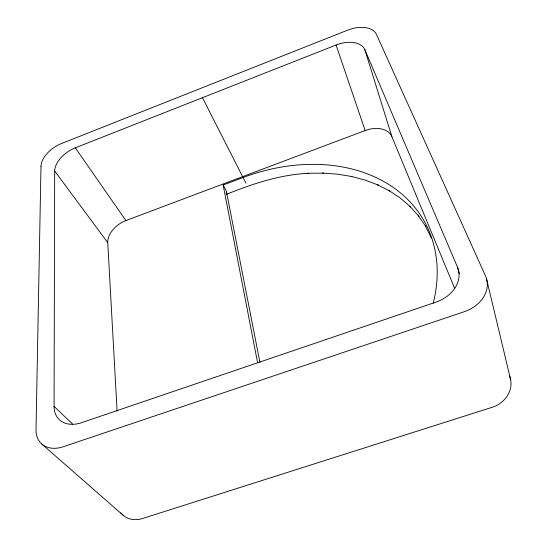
<?xml version="1.0" encoding="UTF-8"?>
<svg xmlns="http://www.w3.org/2000/svg" width="547" height="547" viewBox="0 0 547 547"><rect width="100%" height="100%" fill="white"/><g stroke="black" fill="none" stroke-linecap="round" stroke-linejoin="round"><path stroke-width="0.82" d="M72.484 423.987L54.071 406.373L54.679 171.013A23.555 13.757 -33.5 0 1 75.315 147.827L336.07 45.018A25.025 15.077 -21.4 0 1 364.828 49.64L457.477 267.114L459.289 273.657M226.314 193.529L226.403 191.423L259.887 362.203M117.099 411.077L107.745 242.642A21.463 14.037 -34.3 0 1 125.899 220.578L365.157 130.535A22.68 15.248 -20.1 0 1 391.85 136.559L454.68 288.433M257.582 362.682L223.155 185.002L243.032 177.522A170.11 129.304 -29.2 0 1 433.183 303.27M226.465 194.301C252.687 183.813 279.9 174.664 308.344 173.296L307.852 173.303L323.38 173.098L322.805 173.098L337.533 174.172L351.892 176.531L351.195 176.38L364.993 180.045L378.155 185.03L377.382 184.695L389.71 190.978L388.958 190.493L400.315 198.055L410.592 206.896L409.86 206.24L418.872 216.291L418.236 215.504L425.853 226.711M41.9 444.116L123.287 515.39M54.679 171.013L107.745 242.642M75.315 147.827L125.899 220.578M223.155 185.002L226.123 190.588M245.938 183.163L202.458 97.701M425.334 225.815L431.405 238.109M336.07 45.018L365.157 130.535M364.828 49.64L391.85 136.559M486.399 278.293L510.686 379.878M509.578 375.953A28.854 24.697 -6.3 0 1 494.078 406.688L142.671 518.467A27.453 21.442 -50.4 0 1 120.866 512.806M457.477 267.114A32.574 25.401 -15.6 0 1 436.014 302.101L81.489 422.708A30.953 21.983 -44 0 1 54.071 406.373M40.991 166.302L36.006 429.518A31.596 22.331 -45.8 0 0 63.233 446.742L464.123 311.763A33.456 26.311 -12.9 0 0 485.476 275.852L376.425 34.379A24.847 14.742 -20.9 0 0 347.68 30.147L61.51 143.519A23.234 13.347 -33.7 0 0 40.991 166.302"/></g></svg>
